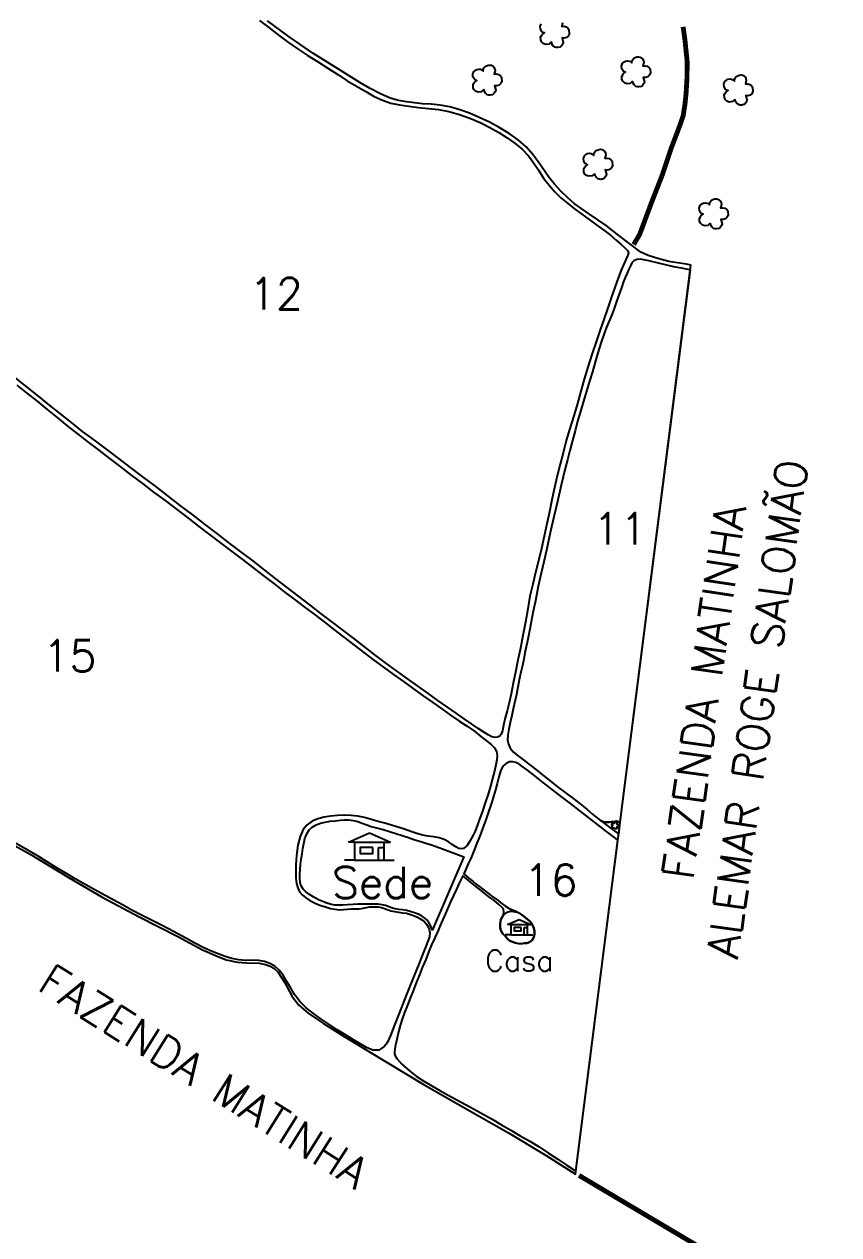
# Model space of a CAD drawing. Extents: x 726621 to 729771, y 7813734 to 7818189.
# Drawn here: x 728308 to 728813, y 7814774 to 7815525 of the extents above; entities that cross this region are included whole.
import ezdxf

# ---------------------------------------------------------------- set-up
doc = ezdxf.new("R2010")
doc.units = 0
doc.header["$MEASUREMENT"] = 0
doc.linetypes.add('CONTINUO', pattern=[0])
for name, color, linetype in [('01140001344', 1, 'Continuous'), ('01140001344011', 5, 'Continuous'), ('01140001344012', 5, 'Continuous'), ('01140001344015', 5, 'Continuous'), ('01140001344016', 5, 'Continuous'), ('_SIMBOLO ARVORE', 118, 'Continuous'), ('ARVORES', 3, 'Continuous'), ('CASA', 7, 'Continuous'), ('ESTRADA', 1, 'Continuous'), ('SEDE', 7, 'Continuous'), ('TEXTO CONFRONTANTES', 7, 'Continuous'), ('TEXTO_NUN_TAL', 7, 'Continuous')]:
    doc.layers.add(name, color=color, linetype=linetype)
doc.layers.add('TEXTO_DIVERSOS', color=7, linetype='Continuous', lineweight=5)
doc.styles.add('Simplex', font='simplex.shx')

# ---------------------------------------------------------------- blocks, each defined once
blk = doc.blocks.new('hgty')
at = {"color": 7, "linetype": 'Continuous'}
for p, q in [((730210.3029, 7819691.0891), (730210.4666, 7819691.162)), ((730210.3504, 7819691.0891), (730210.3029, 7819691.0891)), ((730210.3504, 7819691.0891), (730210.3504, 7819690.9481)), ((730210.3504, 7819691.0891), (730210.5827, 7819691.0891)), ((730210.4666, 7819691.162), (730210.6302, 7819691.0891)), ((730210.5827, 7819690.9481), (730210.5827, 7819691.0891)), ((730210.5827, 7819691.0891), (730210.6302, 7819691.0891)), ((730210.5378, 7819690.9481), (730210.5378, 7819691.0472)), ((730210.5378, 7819691.0472), (730210.5827, 7819691.0472)), ((730210.3504, 7819690.9481), (730210.2739, 7819690.9481)), ((730210.3504, 7819690.9481), (730210.5827, 7819690.9481)), ((730210.5827, 7819690.9481), (730210.6593, 7819690.9481))]:
    blk.add_line(p, q, dxfattribs=at)
blk.add_lwpolyline([(730210.4929, 7819691.0472), (730210.3954, 7819691.0472), (730210.3954, 7819691.0007), (730210.4929, 7819691.0007)], close=True, dxfattribs=at)

msp = doc.modelspace()

# ---------------------------------------------------------------- linework, layer by layer
at = {"layer": '01140001344'}
msp.add_lwpolyline([(728294.6, 7815019.5), (728311.75, 7815009.97), (728335.82, 7814995.32), (728356.36, 7814983.33), (728379.2, 7814971.14), (728403.19, 7814959.04), (728418.49, 7814950.71), (728427.5, 7814946.73), (728433.24, 7814944.51), (728440.08, 7814943.16), (728446.05, 7814942.75), (728453.66, 7814942.4), (728457.46, 7814941.7), (728460.45, 7814940.59), (728462.67, 7814939.36), (728465.13, 7814937.14), (728469.4, 7814930.71), (728474.03, 7814921.77), (728478.12, 7814916.5), (728483.99, 7814911.47), (728493.42, 7814905.13), (728506.28, 7814896.95), (728520.95, 7814888.09), (728555.81, 7814867.06), (728580.91, 7814852.8), (728608.08, 7814837.38), (728631.5, 7814823.28), (728649.66, 7814811.56), (728721.23, 7815375.22), (728718.47, 7815375.83), (728712.81, 7815376.73), (728707.62, 7815377.54), (728702.87, 7815378.67), (728698.66, 7815379.98), (728694.81, 7815381.35), (728690.12, 7815383.33), (728676.48, 7815393.56), (728668.67, 7815399.77), (728658.29, 7815406.9), (728648.93, 7815413.41), (728644.77, 7815417.18), (728640.51, 7815421.23), (728636.57, 7815425.5), (728633.07, 7815429.81), (728626.71, 7815439.18), (728623.12, 7815444.08), (728619.08, 7815448.65), (728614.22, 7815452.97), (728608.52, 7815456.86), (728602.45, 7815460.59), (728596.28, 7815463.89), (728590.02, 7815466.87), (728583.9, 7815469.41), (728577.94, 7815471.55), (728571.87, 7815473.35), (728565.89, 7815474.51), (728560.17, 7815474.98), (728554.89, 7815475.19), (728549.89, 7815475.91), (728544.85, 7815476.58), (728539.9, 7815477.33), (728534.74, 7815478.84), (728528.77, 7815481.42), (728522.5, 7815484.7), (728516.06, 7815488.52), (728509.29, 7815492.72), (728494.5, 7815501.98), (728486.94, 7815506.76), (728479.52, 7815511.77), (728472.3, 7815516.84), (728458.78, 7815526.66)], dxfattribs=at)
at = {"layer": '01140001344011'}
msp.add_lwpolyline([(728720.87, 7815372.36), (728720.55, 7815372.43), (728715.47, 7815373.46), (728710.71, 7815374.29), (728706.18, 7815375.21), (728701.88, 7815376.24), (728695.22, 7815377.96), (728690.04, 7815379), (728687.76, 7815378.82), (728685.92, 7815378.01), (728684.65, 7815376.66), (728683.7, 7815374.88), (728682.71, 7815372.77), (728681.61, 7815370.38), (728680.54, 7815367.61), (728679.31, 7815364.42), (728678.08, 7815361.16), (728676.7, 7815357.21), (728675.09, 7815352.79), (728673.6, 7815348.48), (728672.22, 7815344.48), (728668.97, 7815336.92), (728667.21, 7815332.27), (728665.43, 7815326.82), (728663.56, 7815320.98), (728661.78, 7815315.13), (728660.13, 7815309.21), (728658.32, 7815303.34), (728656.55, 7815297.2), (728654.64, 7815290.86), (728652.69, 7815284.53), (728650.94, 7815278.51), (728649.43, 7815272.57), (728647.84, 7815266.52), (728646.25, 7815260.45), (728644.74, 7815254.51), (728643.33, 7815249.09), (728640.77, 7815238.78), (728638.46, 7815228.83), (728636.27, 7815219.31), (728634.23, 7815210.34), (728631.6, 7815198.5), (728630.02, 7815191.35), (728628.43, 7815184.32), (728626.5, 7815176.2), (728624.87, 7815167.08), (728623.51, 7815160.69), (728622.03, 7815153.12), (728621.37, 7815149.48), (728619.92, 7815142.29), (728618.37, 7815134.9), (728617.57, 7815131.07), (728616.74, 7815127.08), (728615.83, 7815122.82), (728614.85, 7815118.25), (728614.02, 7815113.65), (728613.01, 7815109.01), (728611.12, 7815100.23), (728610.15, 7815096.03), (728609.17, 7815091.76), (728608.3, 7815087.61), (728607.71, 7815083.88), (728607.61, 7815080.82), (728608.14, 7815078.17), (728609.24, 7815075.73), (728611, 7815073.51), (728613.52, 7815071.39), (728616.87, 7815068.95), (728620.64, 7815066.1), (728624.85, 7815062.76), (728629.37, 7815059.13), (728633.94, 7815055.49), (728638.52, 7815051.83), (728643.21, 7815048.28), (728647.97, 7815044.82), (728652.47, 7815041.31), (728656.63, 7815037.93), (728660.29, 7815034.86), (728663.21, 7815032.34), (728665.13, 7815030.92), (728666.31, 7815030.29), (728667.41, 7815029.94), (728668.92, 7815029.84), (728670.7, 7815029.95), (728671.8, 7815030.17), (728673.04, 7815030.2), (728675.03, 7815030.46), (728677.15, 7815029.99), (728677.38, 7815029.88)], close=True, dxfattribs=at)
at = {"layer": '01140001344012'}
msp.add_lwpolyline([(728453.83, 7815526.88), (728459.61, 7815522.61), (728465.33, 7815518.17), (728471.15, 7815513.8), (728477.19, 7815509.59), (728483.37, 7815505.46), (728489.74, 7815501.55), (728496.13, 7815497.5), (728502.29, 7815493.43), (728508.22, 7815489.62), (728513.98, 7815486.21), (728519.62, 7815482.87), (728524.98, 7815479.81), (728530.14, 7815477.52), (728535.21, 7815475.78), (728540.56, 7815474.59), (728546.3, 7815473.78), (728552.35, 7815473.1), (728558.51, 7815472.35), (728564.8, 7815471.71), (728571.22, 7815470.48), (728577.76, 7815468.61), (728584.25, 7815466.3), (728590.54, 7815463.62), (728596.53, 7815460.54), (728602.06, 7815457.43), (728607.34, 7815454.11), (728612.3, 7815450.7), (728616.67, 7815447.1), (728620.49, 7815443.1), (728623.85, 7815438.59), (728626.88, 7815433.86), (728629.89, 7815429.24), (728633.25, 7815424.78), (728636.86, 7815420.81), (728640.63, 7815417.11), (728644.73, 7815413.6), (728649.07, 7815410.18), (728653.55, 7815406.9), (728658.23, 7815403.62), (728662.91, 7815400.13), (728667.23, 7815396.94), (728671.32, 7815393.81), (728674.88, 7815390.67), (728677.93, 7815388), (728680.04, 7815386.13), (728682.02, 7815384.05), (728682.46, 7815382.87), (728682.09, 7815381.41), (728681.26, 7815379.54), (728679.37, 7815375.38), (728677.96, 7815372.17), (728676.26, 7815367.86), (728674.2, 7815362.06), (728671.86, 7815355.06), (728669.59, 7815348.12), (728667.27, 7815341.66), (728664.9, 7815335.17), (728662.38, 7815327.82), (728659.71, 7815319.8), (728657.27, 7815312.01), (728655.11, 7815304.52), (728653.04, 7815297.04), (728650.81, 7815289.42), (728648.58, 7815281.75), (728646.25, 7815274.07), (728643.96, 7815266.46), (728642.04, 7815258.97), (728640.22, 7815251.81), (728638.41, 7815244.72), (728636.61, 7815237.39), (728635.04, 7815229.83), (728633.56, 7815222.38), (728631.94, 7815214.92), (728630.33, 7815207.28), (728628.67, 7815199.62), (728626.75, 7815192.03), (728624.91, 7815184.63), (728623.15, 7815177.46), (728621.46, 7815170.09), (728620.15, 7815162.11), (728618.64, 7815153.83), (728617.08, 7815145.67), (728615.5, 7815137.82), (728613.92, 7815130.26), (728612.5, 7815122.97), (728611.09, 7815116.04), (728609.84, 7815109.49), (728608.54, 7815103.8), (728607.29, 7815098.86), (728606.13, 7815094.52), (728605.06, 7815090.07), (728604.34, 7815086.47), (728603.6, 7815084.47), (728602.68, 7815083.33), (728601.41, 7815082.65), (728599.79, 7815082.34), (728597.86, 7815082.79), (728595.6, 7815083.99), (728592.83, 7815085.73), (728589.43, 7815088.01), (728585.26, 7815090.83), (728580.61, 7815094.03), (728575.62, 7815097.4), (728570.3, 7815101.23), (728564.41, 7815105.4), (728558.25, 7815109.85), (728551.76, 7815114.37), (728545.25, 7815118.98), (728538.66, 7815123.82), (728531.92, 7815128.65), (728525.34, 7815133.7), (728518.76, 7815138.79), (728512.1, 7815144.01), (728505.33, 7815149.14), (728498.52, 7815154.23), (728491.76, 7815159.35), (728484.97, 7815164.66), (728478.07, 7815170.02), (728471.05, 7815175.38), (728464.02, 7815180.7), (728457.05, 7815186.13), (728450.07, 7815191.65), (728442.85, 7815197.15), (728435.39, 7815202.71), (728427.85, 7815208.6), (728420.08, 7815214.41), (728412.4, 7815220.38), (728404.64, 7815226.25), (728397.05, 7815232.28), (728389.39, 7815238.21), (728381.56, 7815243.98), (728373.95, 7815249.79), (728366.63, 7815255.4), (728359.07, 7815261.08), (728351.47, 7815266.73), (728344.16, 7815272.23), (728337.26, 7815277.69), (728330.45, 7815283.12), (728323.69, 7815288.55), (728316.86, 7815294.07), (728309.85, 7815299.63), (728302.75, 7815305.13)], dxfattribs=at)
at = {"layer": '01140001344015'}
msp.add_lwpolyline([(728303.39, 7815300.78), (728309.66, 7815295.85), (728315.95, 7815290.84), (728322.21, 7815285.76), (728328.46, 7815280.71), (728334.68, 7815275.59), (728341.11, 7815270.58), (728347.57, 7815265.53), (728354.15, 7815260.47), (728360.85, 7815255.4), (728367.6, 7815250.25), (728374.37, 7815245.08), (728381.22, 7815239.87), (728388.19, 7815234.59), (728395.32, 7815229.28), (728402.42, 7815223.96), (728409.37, 7815218.63), (728416.28, 7815213.32), (728423.12, 7815208.03), (728429.91, 7815202.81), (728436.59, 7815197.7), (728443.24, 7815192.8), (728449.77, 7815187.9), (728456.18, 7815182.86), (728462.64, 7815177.91), (728468.99, 7815172.98), (728475.29, 7815168.19), (728481.46, 7815163.42), (728487.66, 7815158.8), (728493.81, 7815154.12), (728499.96, 7815149.41), (728506.14, 7815144.66), (728512.34, 7815139.84), (728518.56, 7815135.06), (728524.64, 7815130.44), (728530.62, 7815126), (728536.78, 7815121.51), (728543.04, 7815117.05), (728549.24, 7815112.61), (728555.31, 7815108.27), (728561.2, 7815104.13), (728566.83, 7815100.08), (728572.27, 7815096.29), (728577.45, 7815092.7), (728582.54, 7815089.43), (728587.07, 7815086.23), (728591.08, 7815083.06), (728594.55, 7815080.3), (728597.45, 7815078.12), (728599.51, 7815075.99), (728600.63, 7815073.64), (728601.06, 7815071.29), (728600.91, 7815068.59), (728600.36, 7815065.54), (728599.38, 7815061.52), (728598.29, 7815057.03), (728596.94, 7815052.25), (728595.45, 7815047.27), (728593.75, 7815041.86), (728591.95, 7815036.76), (728590.35, 7815032.34), (728588.93, 7815028.2), (728587.46, 7815024.42), (728586.27, 7815021.81), (728584.22, 7815018.04), (728582.53, 7815015.46), (728580.23, 7815013.64), (728579.01, 7815013.47), (728577.43, 7815013.61), (728575.43, 7815014.55), (728573.31, 7815016.08), (728571.02, 7815017.69), (728568.35, 7815019.06), (728565.27, 7815020.14), (728561.84, 7815020.74), (728558.35, 7815021.19), (728554.85, 7815021.85), (728551.26, 7815022.92), (728547.53, 7815024.22), (728543.61, 7815025.52), (728535.65, 7815028.09), (728531.56, 7815029.27), (728527.43, 7815030.31), (728518.91, 7815032.73), (728514.79, 7815033.61), (728510.64, 7815034.1), (728506.32, 7815034.22), (728502.07, 7815034.05), (728497.89, 7815033.57), (728493.87, 7815032.93), (728490.01, 7815032.04), (728486.4, 7815030.53), (728483.44, 7815028.34), (728480.94, 7815025.29), (728478.94, 7815020.94), (728477.61, 7815015.57), (728476.95, 7815010.92), (728476.58, 7815006.83), (728476.28, 7815002.78), (728476.26, 7814998.88), (728476.31, 7814995.25), (728476.7, 7814991.92), (728477.54, 7814989.13), (728478.7, 7814986.8), (728480.36, 7814984.77), (728482.36, 7814983.11), (728484.42, 7814981.77), (728486.57, 7814980.48), (728489.12, 7814979.35), (728491.89, 7814978.32), (728494.8, 7814977.33), (728497.74, 7814976.42), (728500.58, 7814975.92), (728503.37, 7814975.64), (728508.43, 7814975.92), (728510.84, 7814976.13), (728515.51, 7814976.17), (728518.01, 7814976.56), (728520.2, 7814976.96), (728522.03, 7814977.32), (728523.58, 7814977.33), (728527.32, 7814977.32), (728529.39, 7814977.03), (728531.26, 7814976.47), (728535.19, 7814975.02), (728537.41, 7814974.48), (728539.88, 7814974.05), (728542.33, 7814973.77), (728544.86, 7814973.46), (728549.33, 7814972.11), (728551.4, 7814971.25), (728553.28, 7814970.25), (728554.9, 7814969.13), (728556.17, 7814968.03), (728557.24, 7814966.65), (728558.29, 7814965.04), (728558.98, 7814963.28), (728559.3, 7814961.27), (728559.09, 7814958.85), (728558.18, 7814956.04), (728556.94, 7814952.83), (728555.45, 7814949.27), (728552.52, 7814941.95), (728549.7, 7814934.77), (728545.4, 7814924.14), (728542.62, 7814917.27), (728540.15, 7814910.77), (728537.78, 7814904.65), (728536.72, 7814902.02), (728535, 7814897.68), (728533.35, 7814893.97), (728532.34, 7814892.31), (728531.15, 7814890.85), (728529.64, 7814889.68), (728527.68, 7814888.55), (728524.07, 7814888.54), (728520.21, 7814890.21), (728516.56, 7814892.24), (728512.12, 7814894.93), (728507.2, 7814897.95), (728502.04, 7814901.2), (728496.84, 7814904.59), (728491.92, 7814907.9), (728487.27, 7814911.27), (728482.78, 7814914.85), (728478.79, 7814918.74), (728475.55, 7814923.01), (728472.94, 7814927.36), (728470.6, 7814931.37), (728468.45, 7814934.99), (728466.1, 7814938.16), (728463.37, 7814940.63), (728460.27, 7814942.37), (728457, 7814943.44), (728453.39, 7814944.05), (728449.44, 7814944.27), (728445.22, 7814944.23), (728440.94, 7814944.5), (728436.7, 7814945.34), (728432.55, 7814946.6), (728428.12, 7814948.2), (728423.55, 7814950.03), (728418.84, 7814952.23), (728413.8, 7814954.84), (728408.52, 7814957.8), (728403.16, 7814960.7), (728397.82, 7814963.5), (728392.25, 7814966.38), (728386.44, 7814969.34), (728380.59, 7814972.29), (728374.72, 7814975.43), (728368.85, 7814978.59), (728363.04, 7814981.76), (728351.42, 7814988.18), (728339.66, 7814994.78), (728333.85, 7814998.25), (728327.86, 7815001.77), (728316.64, 7815008.87), (728294.71, 7815021.37)], dxfattribs=at)
at = {"layer": '01140001344016'}
msp.add_lwpolyline([(728675.97, 7815018.77), (728674.67, 7815019.75), (728668.94, 7815024.13), (728663.22, 7815028.38), (728652.08, 7815037.12), (728646.48, 7815041.48), (728640.76, 7815045.8), (728635.17, 7815050.15), (728629.74, 7815054.37), (728624.58, 7815058.38), (728619.87, 7815062.07), (728616.47, 7815064.71), (728614.46, 7815066.1), (728612.72, 7815066.96), (728610.84, 7815067.4), (728608.83, 7815067.3), (728606.68, 7815066.36), (728604.71, 7815064.53), (728603.13, 7815061.61), (728602.1, 7815057.94), (728601.07, 7815053.92), (728600.06, 7815049.88), (728598.91, 7815045.79), (728597.4, 7815041.12), (728595.82, 7815036.28), (728594.09, 7815031.34), (728592.25, 7815026.31), (728590.34, 7815021.32), (728588.57, 7815016.8), (728586.92, 7815012.63), (728585.12, 7815008.46), (728583.21, 7815004.11), (728581.32, 7814999.83), (728580.37, 7814997.84), (728583.78, 7814995.05), (728586.07, 7814993.28), (728588.18, 7814991.55), (728590.3, 7814989.88), (728592.29, 7814988.28), (728595.83, 7814985.64), (728597.87, 7814984.1), (728601.67, 7814981.24), (728603.35, 7814979.99), (728604.84, 7814978.81), (728606.34, 7814977.75), (728608, 7814976.72), (728609.58, 7814975.99), (728611.17, 7814975.35), (728612.75, 7814974.64), (728614.58, 7814973.69), (728616.39, 7814972.54), (728618.14, 7814971.19), (728619.66, 7814969.76), (728621.27, 7814968.45), (728622.54, 7814966.77), (728623.67, 7814964.83), (728624.3, 7814962.63), (728624.33, 7814960.49), (728623.84, 7814958.52), (728622.76, 7814956.76), (728621.11, 7814955.49), (728619.45, 7814954.92), (728617.84, 7814954.79), (728615.99, 7814954.55), (728614.2, 7814954.78), (728612.32, 7814955.06), (728610.61, 7814955.74), (728609, 7814956.43), (728607.68, 7814957.41), (728606.2, 7814959.02), (728604.69, 7814960.57), (728603.7, 7814962.3), (728603.06, 7814964.49), (728602.89, 7814967.1), (728603.47, 7814969.64), (728604.85, 7814972.13), (728605.32, 7814973.85), (728604.99, 7814976.12), (728604.29, 7814977.09), (728602.18, 7814978.94), (728599.06, 7814981.5), (728597.28, 7814982.74), (728595.68, 7814983.92), (728593.61, 7814985.54), (728591.23, 7814987.48), (728588.73, 7814989.49), (728586.53, 7814991.33), (728583.14, 7814993.93), (728579.75, 7814996.56), (728577.63, 7814992.11), (728575.87, 7814988.38), (728574.12, 7814984.46), (728572.29, 7814980.47), (728570.39, 7814976.27), (728568.5, 7814971.75), (728566.51, 7814967.22), (728564.47, 7814962.81), (728562.5, 7814958.25), (728560.46, 7814953.76), (728558.63, 7814949.26), (728556.84, 7814944.79), (728554.88, 7814940.18), (728552.96, 7814935.23), (728550.95, 7814930.26), (728549.02, 7814925.43), (728547.24, 7814920.84), (728545.51, 7814916.39), (728543.75, 7814911.97), (728542.26, 7814907.7), (728541.09, 7814903.76), (728540.04, 7814899.96), (728539.04, 7814896.18), (728538.25, 7814892.52), (728537.89, 7814890.76), (728537.6, 7814889.02), (728537.5, 7814887.7), (728537.45, 7814886.33), (728537.93, 7814884.97), (728538.99, 7814883.36), (728542.08, 7814879.93), (728546.83, 7814875.65), (728551, 7814872.5), (728555.67, 7814869.37), (728560.56, 7814866.42), (728565.57, 7814863.58), (728570.76, 7814860.69), (728576.11, 7814857.78), (728581.48, 7814854.92), (728586.89, 7814851.94), (728592.39, 7814848.86), (728598.11, 7814845.71), (728603.78, 7814842.33), (728609.52, 7814838.89), (728615.39, 7814835.51), (728621.31, 7814832.08), (728627.21, 7814828.52), (728632.99, 7814824.74), (728638.73, 7814820.92), (728644.55, 7814817.13), (728649.92, 7814813.59)], close=True, dxfattribs=at)
at = {"layer": '_SIMBOLO ARVORE', "linetype": 'CONTINUO'}
for points in [[(728634.75, 7815513.72, 0), (728633.13, 7815512.36, 0), (728631.08, 7815512.12, 0), (728629.61, 7815512.69, 0), (728628.57, 7815513.71, 0), (728628.14, 7815514.88, 0), (728628.03, 7815516.61, 0), (728628.59, 7815517.7, 0), (728629.18, 7815518.5, 0), (728630.36, 7815519.31, 0), (728629.61, 7815519.55, 0), (728628.87, 7815520.16, 0), (728627.99, 7815521.54, 0), (728627.83, 7815523.17, 0), (728628.46, 7815524.88, 0)], [(728641.63, 7815525.43, 0), (728641.15, 7815523.34, 0), (728642.61, 7815523.36, 0), (728643.83, 7815523.07, 0), (728644.97, 7815522.16, 0), (728645.61, 7815521.43, 0), (728645.78, 7815518.55, 0), (728645.07, 7815517.25, 0), (728644.13, 7815516.39, 0), (728642.65, 7815516, 0), (728641.36, 7815516.11, 0), (728642.05, 7815513.42, 0), (728641.73, 7815512.27, 0), (728640.95, 7815511.17, 0), (728640.09, 7815510.49, 0), (728638.88, 7815510.19, 0), (728637.67, 7815510.26, 0), (728636.76, 7815510.52, 0), (728635.72, 7815511.54, 0), (728635.01, 7815512.46, 0), (728634.8, 7815513.85, 0)], [(728592.9, 7815484.15, 0), (728591.28, 7815482.79, 0), (728589.23, 7815482.55, 0), (728587.76, 7815483.12, 0), (728586.72, 7815484.14, 0), (728586.3, 7815485.31, 0), (728586.18, 7815487.04, 0), (728586.74, 7815488.13, 0), (728587.33, 7815488.94, 0), (728588.51, 7815489.74, 0), (728587.76, 7815489.98, 0), (728587.02, 7815490.59, 0), (728586.14, 7815491.97, 0), (728585.99, 7815493.61, 0), (728586.62, 7815495.31, 0), (728587.28, 7815495.93, 0), (728588.49, 7815496.66, 0), (728589.75, 7815496.83, 0), (728590.77, 7815496.69, 0), (728591.57, 7815496.32, 0), (728592.45, 7815495.53, 0), (728592.71, 7815497.03, 0), (728592.93, 7815497.63, 0), (728593.59, 7815498.46, 0), (728594.57, 7815498.82, 0), (728595.52, 7815499.24, 0), (728596.59, 7815499.34, 0), (728597.6, 7815499.2, 0), (728598.43, 7815498.76, 0), (728599.04, 7815498.1, 0), (728599.58, 7815497.04, 0), (728599.79, 7815495.87, 0), (728599.3, 7815493.77, 0), (728600.77, 7815493.79, 0), (728601.98, 7815493.5, 0), (728603.13, 7815492.59, 0), (728603.76, 7815491.87, 0), (728603.94, 7815488.98, 0), (728603.23, 7815487.69, 0), (728602.29, 7815486.83, 0), (728600.81, 7815486.43, 0), (728599.51, 7815486.55, 0), (728600.2, 7815483.85, 0), (728599.89, 7815482.7, 0), (728599.11, 7815481.6, 0), (728598.25, 7815480.92, 0), (728597.03, 7815480.62, 0), (728595.82, 7815480.69, 0), (728594.91, 7815480.95, 0), (728593.87, 7815481.97, 0), (728593.17, 7815482.89, 0), (728592.95, 7815484.29, 0)], [(728685.08, 7815489.27, 0), (728683.47, 7815487.91, 0), (728681.41, 7815487.67, 0), (728679.95, 7815488.24, 0), (728678.91, 7815489.26, 0), (728678.48, 7815490.43, 0), (728678.36, 7815492.16, 0), (728678.92, 7815493.25, 0), (728679.51, 7815494.06, 0), (728680.7, 7815494.86, 0), (728679.94, 7815495.1, 0), (728679.2, 7815495.71, 0), (728678.33, 7815497.09, 0), (728678.17, 7815498.73, 0), (728678.8, 7815500.43, 0), (728679.46, 7815501.04, 0), (728680.67, 7815501.78, 0), (728681.94, 7815501.95, 0), (728682.95, 7815501.81, 0), (728683.75, 7815501.44, 0), (728684.63, 7815500.65, 0), (728684.89, 7815502.15, 0), (728685.12, 7815502.75, 0), (728685.77, 7815503.58, 0), (728686.75, 7815503.94, 0), (728687.7, 7815504.36, 0), (728688.78, 7815504.46, 0), (728689.79, 7815504.31, 0), (728690.61, 7815503.88, 0), (728691.22, 7815503.22, 0), (728691.76, 7815502.16, 0), (728691.97, 7815500.98, 0), (728691.48, 7815498.89, 0), (728692.95, 7815498.91, 0), (728694.17, 7815498.62, 0), (728695.31, 7815497.71, 0), (728695.95, 7815496.98, 0), (728696.12, 7815494.1, 0), (728695.41, 7815492.81, 0), (728694.47, 7815491.94, 0), (728692.99, 7815491.55, 0), (728691.69, 7815491.66, 0), (728692.39, 7815488.97, 0), (728692.07, 7815487.82, 0), (728691.29, 7815486.72, 0), (728690.43, 7815486.04, 0), (728689.21, 7815485.74, 0), (728688, 7815485.81, 0), (728687.1, 7815486.07, 0), (728686.06, 7815487.09, 0), (728685.35, 7815488.01, 0), (728685.13, 7815489.41, 0)], [(728748.59, 7815478.01, 0), (728746.97, 7815476.65, 0), (728744.92, 7815476.41, 0), (728743.45, 7815476.98, 0), (728742.41, 7815478, 0), (728741.98, 7815479.17, 0), (728741.87, 7815480.9, 0), (728742.43, 7815481.99, 0), (728743.02, 7815482.8, 0), (728744.2, 7815483.6, 0), (728743.45, 7815483.84, 0), (728742.71, 7815484.45, 0), (728741.83, 7815485.83, 0), (728741.68, 7815487.47, 0), (728742.31, 7815489.17, 0), (728742.97, 7815489.78, 0), (728744.18, 7815490.52, 0), (728745.44, 7815490.69, 0), (728746.46, 7815490.55, 0), (728747.26, 7815490.18, 0), (728748.14, 7815489.39, 0), (728748.4, 7815490.89, 0), (728748.62, 7815491.49, 0), (728749.28, 7815492.32, 0), (728750.25, 7815492.68, 0), (728751.21, 7815493.1, 0), (728752.28, 7815493.2, 0), (728753.29, 7815493.05, 0), (728754.12, 7815492.62, 0), (728754.73, 7815491.96, 0), (728755.26, 7815490.9, 0), (728755.47, 7815489.72, 0), (728754.99, 7815487.63, 0), (728756.46, 7815487.65, 0), (728757.67, 7815487.36, 0), (728758.82, 7815486.45, 0), (728759.45, 7815485.72, 0), (728759.62, 7815482.84, 0), (728758.92, 7815481.55, 0), (728757.98, 7815480.68, 0), (728756.5, 7815480.29, 0), (728755.2, 7815480.4, 0), (728755.89, 7815477.71, 0), (728755.57, 7815476.56, 0), (728754.79, 7815475.46, 0), (728753.94, 7815474.78, 0), (728752.72, 7815474.48, 0), (728751.51, 7815474.55, 0), (728750.6, 7815474.81, 0), (728749.56, 7815475.83, 0), (728748.86, 7815476.75, 0), (728748.64, 7815478.15, 0)], [(728661.53, 7815431.94, 0), (728659.91, 7815430.59, 0), (728657.85, 7815430.35, 0), (728656.39, 7815430.92, 0), (728655.35, 7815431.94, 0), (728654.92, 7815433.11, 0), (728654.81, 7815434.84, 0), (728655.37, 7815435.93, 0), (728655.96, 7815436.73, 0), (728657.14, 7815437.54, 0), (728656.39, 7815437.78, 0), (728655.64, 7815438.39, 0), (728654.77, 7815439.77, 0), (728654.61, 7815441.4, 0), (728655.24, 7815443.11, 0), (728655.91, 7815443.72, 0), (728657.11, 7815444.46, 0), (728658.38, 7815444.63, 0), (728659.39, 7815444.48, 0), (728660.19, 7815444.11, 0), (728661.07, 7815443.33, 0), (728661.34, 7815444.83, 0), (728661.56, 7815445.43, 0), (728662.22, 7815446.26, 0), (728663.19, 7815446.61, 0), (728664.14, 7815447.04, 0), (728665.22, 7815447.14, 0), (728666.23, 7815446.99, 0), (728667.05, 7815446.56, 0), (728667.67, 7815445.9, 0), (728668.2, 7815444.84, 0), (728668.41, 7815443.66, 0), (728667.92, 7815441.56, 0), (728669.39, 7815441.59, 0), (728670.61, 7815441.3, 0), (728671.75, 7815440.39, 0), (728672.39, 7815439.66, 0), (728672.56, 7815436.77, 0), (728671.85, 7815435.48, 0), (728670.91, 7815434.62, 0), (728669.43, 7815434.23, 0), (728668.14, 7815434.34, 0), (728668.83, 7815431.64, 0), (728668.51, 7815430.5, 0), (728667.73, 7815429.4, 0), (728666.87, 7815428.72, 0), (728665.65, 7815428.42, 0), (728664.45, 7815428.49, 0), (728663.54, 7815428.75, 0), (728662.5, 7815429.77, 0), (728661.79, 7815430.69, 0), (728661.58, 7815432.08, 0)], [(728733.23, 7815401.24, 0), (728731.61, 7815399.88, 0), (728729.55, 7815399.64, 0), (728728.09, 7815400.21, 0), (728727.05, 7815401.23, 0), (728726.62, 7815402.4, 0), (728726.5, 7815404.13, 0), (728727.06, 7815405.22, 0), (728727.66, 7815406.03, 0), (728728.84, 7815406.83, 0), (728728.09, 7815407.07, 0), (728727.34, 7815407.68, 0), (728726.47, 7815409.06, 0), (728726.31, 7815410.7, 0), (728726.94, 7815412.4, 0), (728727.6, 7815413.01, 0), (728728.81, 7815413.75, 0), (728730.08, 7815413.92, 0), (728731.09, 7815413.78, 0), (728731.89, 7815413.41, 0), (728732.77, 7815412.62, 0), (728733.03, 7815414.12, 0), (728733.26, 7815414.72, 0), (728733.91, 7815415.55, 0), (728734.89, 7815415.91, 0), (728735.84, 7815416.33, 0), (728736.92, 7815416.43, 0), (728737.93, 7815416.28, 0), (728738.75, 7815415.85, 0), (728739.37, 7815415.19, 0), (728739.9, 7815414.13, 0), (728740.11, 7815412.95, 0), (728739.62, 7815410.86, 0), (728741.09, 7815410.88, 0), (728742.31, 7815410.59, 0), (728743.45, 7815409.68, 0), (728744.09, 7815408.95, 0), (728744.26, 7815406.07, 0), (728743.55, 7815404.77, 0), (728742.61, 7815403.91, 0), (728741.13, 7815403.52, 0), (728739.83, 7815403.63, 0), (728740.53, 7815400.94, 0), (728740.21, 7815399.79, 0), (728739.43, 7815398.69, 0), (728738.57, 7815398.01, 0), (728737.35, 7815397.71, 0), (728736.14, 7815397.78, 0), (728735.24, 7815398.04, 0), (728734.2, 7815399.06, 0), (728733.49, 7815399.98, 0), (728733.28, 7815401.37, 0)], [(728673.81, 7815026.48, 0), (728673.44, 7815026.17, 0), (728672.98, 7815026.12, 0), (728672.65, 7815026.25, 0), (728672.42, 7815026.48, 0), (728672.32, 7815026.74, 0), (728672.3, 7815027.13, 0), (728672.42, 7815027.37, 0), (728672.55, 7815027.56, 0), (728672.82, 7815027.74, 0), (728672.65, 7815027.79, 0), (728672.48, 7815027.93, 0), (728672.29, 7815028.24, 0), (728672.25, 7815028.61, 0), (728672.39, 7815028.99, 0), (728672.54, 7815029.13, 0), (728672.81, 7815029.29, 0), (728673.1, 7815029.33, 0), (728673.33, 7815029.3, 0), (728673.51, 7815029.21, 0), (728673.7, 7815029.04, 0), (728673.76, 7815029.38, 0), (728673.81, 7815029.51, 0), (728673.96, 7815029.7, 0), (728674.18, 7815029.78, 0), (728674.4, 7815029.87, 0), (728674.64, 7815029.89, 0), (728674.86, 7815029.86, 0), (728675.05, 7815029.76, 0), (728675.19, 7815029.62, 0), (728675.31, 7815029.38, 0), (728675.35, 7815029.11, 0), (728675.25, 7815028.64, 0), (728675.58, 7815028.65, 0), (728675.85, 7815028.58, 0), (728676.11, 7815028.38, 0), (728676.25, 7815028.21, 0), (728676.29, 7815027.56, 0), (728676.13, 7815027.27, 0), (728675.92, 7815027.08, 0), (728675.58, 7815026.99, 0), (728675.29, 7815027.02, 0), (728675.45, 7815026.41, 0), (728675.38, 7815026.15, 0), (728675.2, 7815025.91, 0), (728675.01, 7815025.75, 0), (728674.73, 7815025.68, 0), (728674.46, 7815025.7, 0), (728674.26, 7815025.76, 0), (728674.03, 7815025.99, 0), (728673.87, 7815026.2, 0), (728673.82, 7815026.51, 0)]]:
    msp.add_polyline3d(points, dxfattribs=at)
at = {"layer": 'ARVORES'}
msp.add_lwpolyline([(728676.43, 7815022.39), (728677.38, 7815029.88), (728677.15, 7815029.99), (728675.03, 7815030.46), (728674.26, 7815030.36), (728673.04, 7815030.2), (728671.8, 7815030.17), (728670.7, 7815029.95), (728668.92, 7815029.84), (728667.41, 7815029.94), (728666.31, 7815030.29), (728665.13, 7815030.92), (728670.85, 7815026.66)], close=True, dxfattribs=at)
at = {"layer": 'CASA'}
msp.add_lwpolyline([(728623.67, 7814964.83), (728622.54, 7814966.77), (728621.27, 7814968.45), (728619.66, 7814969.76), (728618.14, 7814971.19), (728616.39, 7814972.54), (728614.58, 7814973.69), (728610.15, 7814974.45), (728609.13, 7814974.46), (728607.22, 7814973.93), (728605.85, 7814973.05), (728604.85, 7814972.13), (728603.47, 7814969.64), (728602.89, 7814967.1), (728603.06, 7814964.49), (728603.7, 7814962.3), (728604.69, 7814960.57), (728606.2, 7814959.02), (728607.68, 7814957.41), (728609, 7814956.43), (728610.61, 7814955.74), (728612.32, 7814955.06), (728614.2, 7814954.78), (728615.99, 7814954.55), (728617.84, 7814954.79), (728619.45, 7814954.92), (728621.11, 7814955.49), (728622.76, 7814956.76), (728623.84, 7814958.52), (728624.33, 7814960.49), (728624.3, 7814962.63)], close=True, dxfattribs=at)
at = {"layer": 'ESTRADA', "linetype": 'Continuous', "ltscale": 80, "const_width": 3}
for points in [[(728685.75, 7815388.1), (728689.39, 7815394.22), (728696.76, 7815414.02), (728703.43, 7815431.1), (728708.93, 7815447.59), (728714.45, 7815462.15), (728716.44, 7815468.12), (728717.52, 7815475.02), (728718.28, 7815482.68), (728718.75, 7815491.02), (728718.91, 7815501.14), (728717.53, 7815514.77), (728716.36, 7815523.03)], [(728651.87, 7814810.87), (728788.9, 7814729.45), (728803.8, 7814721.36), (728809.04, 7814718.41), (728810.67, 7814716.77), (728811.33, 7814713.5), (728810.67, 7814708.92), (728712.75, 7814469.87)]]:
    msp.add_lwpolyline(points, dxfattribs=at)
at = {"layer": 'SEDE'}
msp.add_lwpolyline([(728560.82, 7814962.84), (728560.68, 7814963.74), (728559.86, 7814965.85), (728558.67, 7814967.67), (728557.45, 7814969.25), (728555.98, 7814970.52), (728554.19, 7814971.75), (728552.15, 7814972.84), (728549.92, 7814973.77), (728545.22, 7814975.18), (728542.54, 7814975.52), (728540.13, 7814975.79), (728537.76, 7814976.2), (728535.7, 7814976.7), (728531.81, 7814978.14), (728529.76, 7814978.75), (728527.45, 7814979.08), (728525.13, 7814979.08), (728525.13, 7814979.08), (728520.17, 7814979.12), (728520.17, 7814979.12), (728517.67, 7814979.06), (728514.81, 7814979), (728511.83, 7814978.81), (728508.4, 7814978.61), (728505.27, 7814978.43), (728502.64, 7814978.42), (728500.54, 7814978.52), (728498.54, 7814978.88), (728496.25, 7814979.49), (728493.41, 7814980.46), (728490.39, 7814981.76), (728487.52, 7814983.31), (728484.82, 7814984.97), (728482.59, 7814986.63), (728480.85, 7814988.39), (728479.64, 7814990.4), (728479.01, 7814992.59), (728478.76, 7814994.98), (728478.78, 7814997.8), (728478.99, 7815000.63), (728479.25, 7815003.62), (728479.71, 7815006.92), (728480.24, 7815010.23), (728480.75, 7815013.59), (728481.21, 7815016.77), (728481.95, 7815019.85), (728483.09, 7815022.67), (728484.62, 7815025.09), (728484.62, 7815025.09), (728486.51, 7815026.91), (728488.93, 7815028.32), (728491.66, 7815029.29), (728494.62, 7815030), (728497.69, 7815030.51), (728500.83, 7815030.77), (728503.78, 7815031.08), (728506.49, 7815031.26), (728509.28, 7815031.29), (728512.08, 7815031.03), (728514.8, 7815030.37), (728517.52, 7815029.38), (728520.29, 7815028.28), (728522.96, 7815027.29), (728526.36, 7815026.32), (728530.48, 7815025.29), (728534.44, 7815024.14), (728542.32, 7815021.6), (728546.2, 7815020.31), (728549.99, 7815018.99), (728553.87, 7815017.83), (728557, 7815016.94), (728560.37, 7815015.75), (728567.34, 7815013.29), (728567.34, 7815013.29), (728567.34, 7815013.29), (728580.56, 7815008.31)], close=True, dxfattribs=at)

# ---------------------------------------------------------------- block references
at = {"layer": 'CASA', "color": 7, "linetype": 'Continuous', "lineweight": 0, "xscale": 44.56158569290336, "yscale": 44.56158569290336, "zscale": 44.56158569290336}
msp.add_blockref('hgty', (-31810721.54, -340642868.17), dxfattribs=at)
at = {"layer": 'SEDE', "color": 7, "linetype": 'Continuous', "lineweight": 0, "xscale": 79.59682474484136, "yscale": 79.59682474484136, "zscale": 79.59682474484136}
msp.add_blockref('hgty', (-57393912.61, -614607563.62), dxfattribs=at)

# ---------------------------------------------------------------- texts
at = {"layer": 'TEXTO CONFRONTANTES', "linetype": 'Continuous', "style": 'Simplex'}
for s, rotation, p in [('ALEMAR ROGE SALOMÃO', 81.90663, (728750.08, 7814944.53, -639.64)), ('FAZENDA MATINHA', 81.90663, (728722.52, 7814993.45, -639.64)), ('FAZENDA MATINHA', 327.80359, (728315.24, 7814926.45, -639.64))]:
    msp.add_text(s, height=19.5, rotation=rotation, dxfattribs=at).set_placement(p)
at = {"layer": 'TEXTO_DIVERSOS', "linetype": 'Continuous', "style": 'Simplex'}
for s, height, p in [('Sede', 19.5, (728498.72, 7814982.74, -639.64)), ('Casa', 13, (728593.62, 7814937.55, -639.64))]:
    msp.add_text(s, height=height, dxfattribs=at).set_placement(p)
at = {"layer": 'TEXTO_NUN_TAL', "linetype": 'Continuous', "style": 'Simplex'}
for s, p in [('12', (728447.29, 7815347.83, -639.64)), ('11', (728660.61, 7815202, -639.64)), ('15', (728319.37, 7815123.3, -639.64)), ('16', (728617.6, 7814984.24, -639.64))]:
    msp.add_text(s, height=19.5, dxfattribs=at).set_placement(p)

doc.saveas('drawing.dxf')
